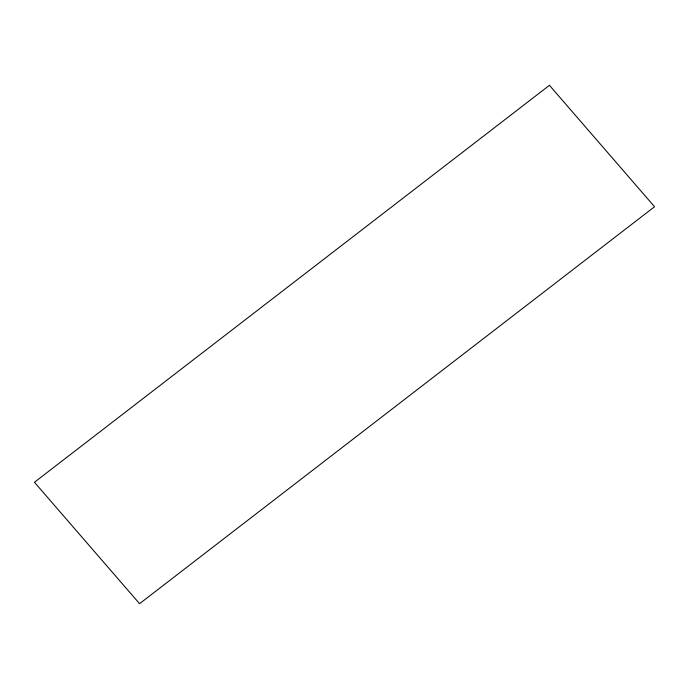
<?xml version="1.0" encoding="UTF-8"?>
<svg xmlns="http://www.w3.org/2000/svg" width="689" height="689" viewBox="0 0 689 689"><rect width="100%" height="100%" fill="white"/><g stroke="black" fill="none" stroke-linecap="round" stroke-linejoin="round"><path stroke-width="1.03" d="M549.434 85.315L34.45 482.274L139.566 603.685L654.55 206.726L549.434 85.315"/></g></svg>
